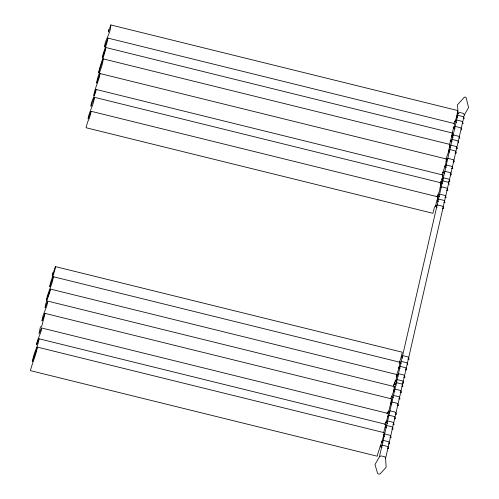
<?xml version="1.0" encoding="UTF-8"?>
<svg xmlns="http://www.w3.org/2000/svg" width="499" height="499" viewBox="0 0 499 499"><rect width="100%" height="100%" fill="white"/><g stroke="black" fill="none" stroke-linecap="round" stroke-linejoin="round"><path stroke-width="0.75" d="M453.66 123.534C456.342 119.741 457.171 115.076 457.589 110.51L110.79 24.95C111.003 32.959 105.258 38.916 104.528 46.7L104.665 47.049L107.921 38.092L454.714 123.652L452.044 133.713M383.656 432.652L385.852 424.35L39.059 338.784C38.086 346.686 33.165 353.442 32.529 361.451L37.363 347.111L384.155 432.67C382.858 440.904 379.128 448.183 377.207 456.205L30.414 370.638C32.335 362.623 36.065 355.338 37.363 347.111M108.607 29.528L108.476 32.104L110.79 24.95M436.949 196.431C439.582 192.464 440.187 187.462 441.259 182.883L94.467 97.317C93.725 105.008 89.159 111.277 88.08 118.856L91.136 111.296L437.935 196.862L437.504 198.914L435.427 206L434.28 207.846L432.87 213.304L86.078 127.738L87.487 122.286L89.508 117.964L91.136 111.296M396.767 374.443L398.42 369.784L400.086 362.299L53.293 276.733C52.457 285.029 47.611 292.058 46.488 300.267L50.436 289.083L397.229 374.643L396.106 379.327L393.649 385.883M399.206 362.848L401.115 357.477L402.225 352.182L55.433 266.616C54.703 273.489 50.817 279.477 49.719 286.251L49.825 286.813L53.293 276.733M52.863 272.635L52.258 275.966L55.433 266.616M390.817 398.258L393.362 392.264L394.516 386.669L47.723 301.103C47.124 308.108 42.546 313.877 41.991 320.919L45.035 313.391L391.827 398.957L389.039 410.091L388.228 412.143L387.411 412.293L386.943 413.552M449.524 144.448L452.643 133.096L105.85 47.53C104.528 56.231 100.031 64.053 98.659 72.742L103.143 58.863L449.936 144.429L448.333 152.463L445.975 159.206M45.035 313.391L42.247 324.531L41.436 326.577L40.619 326.726L40.151 327.986L39.016 333.868L41.629 327.98L388.422 413.54C387.835 417.426 386.619 421.075 384.779 424.418M41.629 327.98C41.186 334.099 37.113 338.759 36.527 344.79L39.059 338.784M442.045 174.482L445.002 166.423L446.811 159.1L100.018 73.54C99.039 81.181 94.679 87.949 93.806 95.521L96.145 89.464L442.937 175.03L442.064 179.041L440.118 183.139M379.415 456.797L458.126 113.41L457.458 104.815L464.475 97.043L465.916 97.399L466.185 97.966L468.586 107.559L464.307 114.938L385.596 458.319L386.126 467.295L379.976 474.05L378.704 474.05L377.649 473.476L374.992 464.544L379.415 456.797L381.055 455.868L384.879 456.81L385.596 458.319M451.352 136.869L452.643 133.096M445.894 161.57L446.811 159.1M393.53 385.627L394.734 381.991M396.474 376.857L397.229 374.643M437.342 198.122L437.935 196.862M440.255 185.248L441.259 182.883M442.445 176.247L442.937 175.03M390.966 400.934L391.827 398.957M100.018 73.54L96.644 83.14C97.48 74.806 102.738 67.321 103.143 58.863M94.467 97.317L90.93 106.293C91.155 100.205 95.49 95.303 96.145 89.464M47.723 301.103L45.072 307.808C45.64 301.302 49.476 295.52 50.436 289.083M393.904 387.523L394.516 386.669M105.85 47.53L102.532 57.703L102.32 57.142L103.443 52.882L106.749 43.513L107.921 38.092M458.126 113.41L459.772 112.481L463.596 113.429L464.307 114.938M456.229 116.323L457.951 115.35L463.272 116.666L464.27 118.768M451.732 135.94L453.454 134.967L458.774 136.283L459.772 138.385M449.381 146.207L451.096 145.234L456.423 146.55L457.421 148.652L456.074 148.652M448.376 150.592L450.092 149.625L455.412 150.935L456.41 153.043L455.069 153.037M446.362 159.374L448.077 158.408L453.404 159.717L454.402 161.826L453.055 161.819M444.834 166.036L446.555 165.063L451.876 166.379L452.874 168.487L451.526 168.481M441.902 178.81L443.617 177.844L448.938 179.153L449.936 181.262L448.595 181.256M439.844 187.792L441.559 186.819L446.879 188.135L447.877 190.238L446.536 190.238M437.024 200.087L438.74 199.12L444.066 200.43L445.064 202.538L443.717 202.532M401.146 356.598L402.868 355.625L408.188 356.941L409.186 359.043L407.839 359.043M399.811 362.436L401.527 361.463L406.847 362.779L407.845 364.881M398.676 367.383L400.391 366.416L405.712 367.726L406.71 369.834L405.369 369.828M396.418 375.055L398.707 373.763L404.028 375.073L405.026 377.182L403.685 377.175M395.645 380.612L397.36 379.645L402.681 380.955L403.679 383.064L402.337 383.057M393.468 390.112L395.189 389.145L400.51 390.455L401.508 392.563L400.161 392.557M390.499 403.08L392.214 402.107L397.535 403.423L398.533 405.525L397.192 405.525M387.48 416.247L389.195 415.28L394.516 416.59L395.514 418.698L394.173 418.692M385.696 426.19L386.844 425.547L392.164 426.857L393.162 428.965L391.821 428.959M383.75 434.685L384.897 434.043L390.218 435.353L391.216 437.461L389.869 437.455M381.716 441.397L383.432 440.43L388.752 441.74L389.75 443.848L388.409 443.842M450.086 174.787L451.427 174.787L450.429 172.685L445.108 171.369L442.819 172.666L444.771 173.721M444.852 197.585L446.193 197.592L445.195 195.483L439.875 194.173L437.586 195.465L439.538 196.519M442.382 208.376L443.723 208.376L442.725 206.268L437.405 204.958L435.116 206.255L437.068 207.31M401.626 386.157L402.967 386.157L401.969 384.055L396.649 382.739L394.36 384.037L396.312 385.091M398.72 398.863L400.061 398.869L399.063 396.761L393.742 395.445L391.453 396.742L393.405 397.797M395.177 414.307L396.524 414.307L395.526 412.205L390.206 410.889L387.91 412.186L389.214 412.891M392.856 424.424L394.204 424.431L393.206 422.322L387.885 421.013L385.596 422.304L387.548 423.364M387.324 448.576L388.665 448.582L387.667 446.474L382.346 445.164L380.057 446.455L382.009 447.516M456.311 116.997L457.614 117.702M456.529 122.436L454.577 121.382L456.866 120.084L462.186 121.4L463.184 123.503M455.063 128.823L453.111 127.769L455.4 126.472L460.72 127.788L461.718 129.89M451.813 136.614L453.117 137.319M452.075 141.853L450.123 140.799L452.412 139.502L457.733 140.818L458.731 142.92M449.462 146.881L450.759 147.585M448.451 151.272L449.755 151.97M444.266 166.36L446.218 167.415M441.983 179.49L443.28 180.195M442.569 183.289L440.617 182.235L442.912 180.937L448.233 182.254L449.231 184.356M437.105 200.766L438.403 201.471M401.227 357.272L402.531 357.976M399.886 363.11L401.19 363.815M398.757 368.056L400.055 368.761M397.067 375.41L398.37 376.115M395.071 380.937L397.023 381.997M393.549 390.792L394.852 391.497M390.58 403.753L391.877 404.458M385.203 427.194L386.507 427.893M383.257 435.689L384.561 436.394M381.791 442.077L383.095 442.781"/></g></svg>
